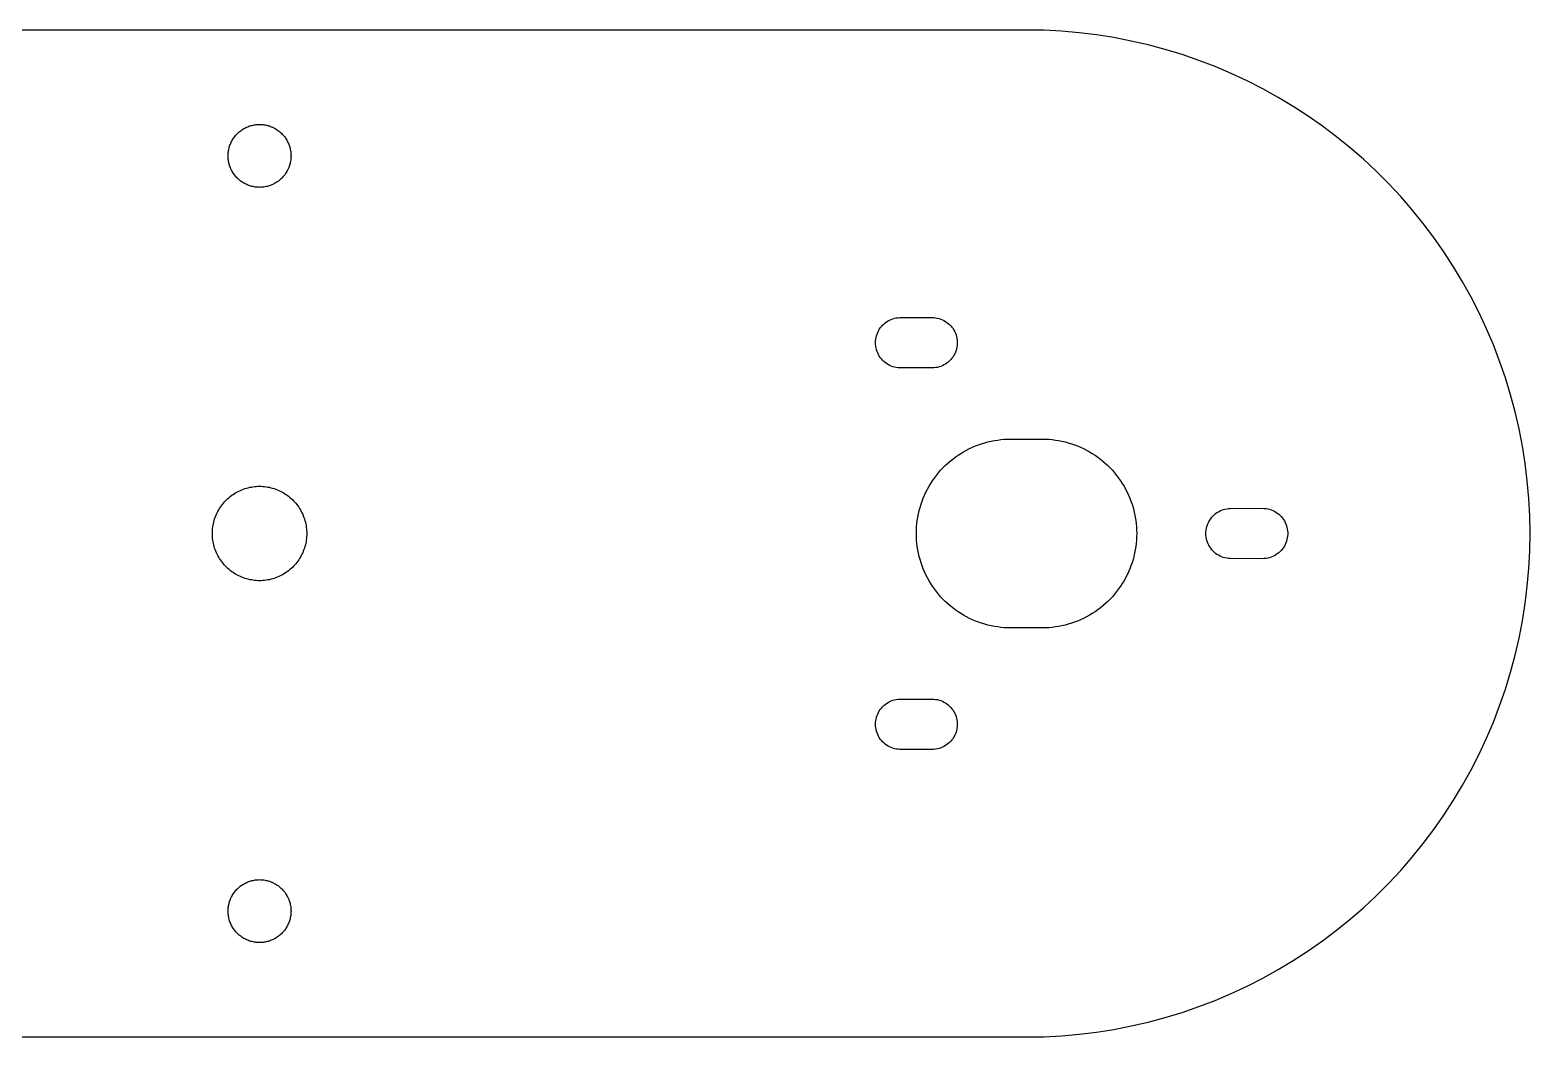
# Model space of a CAD drawing. Header units: metres. Extents: x -32 to 336, y -32 to 32.
# Drawn here: x 240.7 to 336, y -32 to 32 of the extents above; entities that cross this region are included whole.
import ezdxf

# ---------------------------------------------------------------- set-up
doc = ezdxf.new("R2010")
doc.units = ezdxf.units.M

msp = doc.modelspace()

# ---------------------------------------------------------------- linework, layer by layer
for p, q in [((304, 32), (0, 32)), ((305.117, 31.9805), (304, 32)), ((306.232, 31.922), (305.117, 31.9805)), ((307.345, 31.8247), (306.232, 31.922)), ((308.454, 31.6886), (307.345, 31.8247)), ((309.557, 31.5138), (308.454, 31.6886)), ((310.653, 31.3007), (309.557, 31.5138)), ((311.741, 31.0495), (310.653, 31.3007)), ((312.82, 30.7604), (311.741, 31.0495)), ((313.889, 30.4338), (312.82, 30.7604)), ((314.945, 30.0702), (313.889, 30.4338)), ((315.987, 29.6699), (314.945, 30.0702)), ((317.016, 29.2334), (315.987, 29.6699)), ((318.028, 28.7614), (317.016, 29.2334)), ((319.023, 28.2543), (318.028, 28.7614)), ((320, 27.7128), (319.023, 28.2543)), ((320.957, 27.1375), (320, 27.7128)), ((321.894, 26.5292), (320.957, 27.1375)), ((254.25, 25.732), (254.311, 25.7659)), ((254.311, 25.7659), (254.373, 25.7976)), ((254.373, 25.7976), (254.437, 25.8271)), ((254.437, 25.8271), (254.501, 25.8544)), ((254.501, 25.8544), (254.566, 25.8794)), ((254.566, 25.8794), (254.632, 25.9021)), ((254.632, 25.9021), (254.699, 25.9225)), ((254.699, 25.9225), (254.766, 25.9406)), ((254.766, 25.9406), (254.834, 25.9563)), ((254.834, 25.9563), (254.903, 25.9696)), ((254.903, 25.9696), (254.972, 25.9805)), ((254.972, 25.9805), (255.041, 25.989)), ((255.041, 25.989), (255.11, 25.9951)), ((255.11, 25.9951), (255.18, 25.9988)), ((255.18, 25.9988), (255.25, 26)), ((255.25, 26), (255.32, 25.9988)), ((255.32, 25.9988), (255.39, 25.9951)), ((255.39, 25.9951), (255.459, 25.989)), ((255.459, 25.989), (255.528, 25.9805)), ((255.528, 25.9805), (255.597, 25.9696)), ((255.597, 25.9696), (255.666, 25.9563)), ((255.666, 25.9563), (255.734, 25.9406)), ((255.734, 25.9406), (255.801, 25.9225)), ((255.801, 25.9225), (255.868, 25.9021)), ((255.868, 25.9021), (255.934, 25.8794)), ((255.934, 25.8794), (255.999, 25.8544)), ((255.999, 25.8544), (256.063, 25.8271)), ((256.063, 25.8271), (256.127, 25.7976)), ((256.127, 25.7976), (256.189, 25.7659)), ((256.189, 25.7659), (256.25, 25.732)), ((322.809, 25.8885), (321.894, 26.5292)), ((323.701, 25.2163), (322.809, 25.8885)), ((253.396, 24.7492), (253.423, 24.8135)), ((253.423, 24.8135), (253.452, 24.8767)), ((253.452, 24.8767), (253.484, 24.9389)), ((253.484, 24.9389), (253.518, 25)), ((253.518, 25), (253.554, 25.0598)), ((253.554, 25.0598), (253.592, 25.1184)), ((253.592, 25.1184), (253.632, 25.1756)), ((253.632, 25.1756), (253.674, 25.2313)), ((253.674, 25.2313), (253.718, 25.2856)), ((253.718, 25.2856), (253.764, 25.3383)), ((253.764, 25.3383), (253.811, 25.3893)), ((253.811, 25.3893), (253.861, 25.4387)), ((253.861, 25.4387), (253.912, 25.4863)), ((253.912, 25.4863), (253.964, 25.5321)), ((253.964, 25.5321), (254.019, 25.576)), ((254.019, 25.576), (254.074, 25.618)), ((254.074, 25.618), (254.132, 25.6581)), ((254.132, 25.6581), (254.19, 25.6961)), ((254.19, 25.6961), (254.25, 25.732)), ((256.25, 25.732), (256.31, 25.6961)), ((256.31, 25.6961), (256.368, 25.6581)), ((256.368, 25.6581), (256.426, 25.618)), ((256.426, 25.618), (256.481, 25.576)), ((256.481, 25.576), (256.536, 25.5321)), ((256.536, 25.5321), (256.588, 25.4863)), ((256.588, 25.4863), (256.639, 25.4387)), ((256.639, 25.4387), (256.689, 25.3893)), ((256.689, 25.3893), (256.736, 25.3383)), ((256.736, 25.3383), (256.782, 25.2856)), ((256.782, 25.2856), (256.826, 25.2313)), ((256.826, 25.2313), (256.868, 25.1756)), ((256.868, 25.1756), (256.908, 25.1184)), ((256.908, 25.1184), (256.946, 25.0598)), ((256.946, 25.0598), (256.982, 25)), ((256.982, 25), (257.016, 24.9389)), ((257.016, 24.9389), (257.048, 24.8767)), ((257.048, 24.8767), (257.077, 24.8135)), ((257.077, 24.8135), (257.104, 24.7492)), ((324.569, 24.5134), (323.701, 25.2163)), ((253.25, 24), (253.251, 24.0698)), ((253.251, 23.9302), (253.25, 24)), ((253.251, 24.0698), (253.255, 24.1395)), ((253.255, 23.8605), (253.251, 23.9302)), ((253.255, 24.1395), (253.261, 24.209)), ((253.261, 23.7909), (253.255, 23.8605)), ((253.261, 24.209), (253.269, 24.2783)), ((253.269, 24.2783), (253.28, 24.3473)), ((253.28, 24.3473), (253.294, 24.4158)), ((253.294, 24.4158), (253.309, 24.4838)), ((253.309, 24.4838), (253.327, 24.5513)), ((253.327, 24.5513), (253.348, 24.618)), ((253.348, 24.618), (253.371, 24.684)), ((253.371, 24.684), (253.396, 24.7492)), ((257.104, 24.7492), (257.129, 24.684)), ((257.129, 24.684), (257.152, 24.618)), ((257.152, 24.618), (257.173, 24.5513)), ((257.173, 24.5513), (257.191, 24.4838)), ((257.191, 24.4838), (257.206, 24.4158)), ((257.206, 24.4158), (257.22, 24.3473)), ((257.22, 24.3473), (257.231, 24.2783)), ((257.231, 24.2783), (257.239, 24.209)), ((257.239, 24.209), (257.245, 24.1395)), ((257.245, 23.8605), (257.239, 23.7909)), ((257.245, 24.1395), (257.249, 24.0698)), ((257.249, 23.9302), (257.245, 23.8605)), ((257.249, 24.0698), (257.25, 24)), ((257.25, 24), (257.249, 23.9302)), ((325.412, 23.7806), (324.569, 24.5134)), ((253.269, 23.7216), (253.261, 23.7909)), ((253.28, 23.6527), (253.269, 23.7216)), ((253.294, 23.5842), (253.28, 23.6527)), ((253.309, 23.5161), (253.294, 23.5842)), ((253.327, 23.4487), (253.309, 23.5161)), ((253.348, 23.382), (253.327, 23.4487)), ((253.371, 23.3159), (253.348, 23.382)), ((253.396, 23.2508), (253.371, 23.3159)), ((253.423, 23.1865), (253.396, 23.2508)), ((253.452, 23.1232), (253.423, 23.1865)), ((253.484, 23.0611), (253.452, 23.1232)), ((253.518, 23), (253.484, 23.0611)), ((253.554, 22.9402), (253.518, 23)), ((253.592, 22.8816), (253.554, 22.9402)), ((256.946, 22.9402), (256.908, 22.8816)), ((256.982, 23), (256.946, 22.9402)), ((257.016, 23.0611), (256.982, 23)), ((257.048, 23.1232), (257.016, 23.0611)), ((257.077, 23.1865), (257.048, 23.1232)), ((257.104, 23.2508), (257.077, 23.1865)), ((257.129, 23.3159), (257.104, 23.2508)), ((257.152, 23.382), (257.129, 23.3159)), ((257.173, 23.4487), (257.152, 23.382)), ((257.191, 23.5161), (257.173, 23.4487)), ((257.206, 23.5842), (257.191, 23.5161)), ((257.22, 23.6527), (257.206, 23.5842)), ((257.231, 23.7216), (257.22, 23.6527)), ((257.239, 23.7909), (257.231, 23.7216)), ((326.229, 23.0189), (325.412, 23.7806)), ((327.019, 22.2291), (326.229, 23.0189)), ((253.632, 22.8244), (253.592, 22.8816)), ((253.674, 22.7687), (253.632, 22.8244)), ((253.718, 22.7144), (253.674, 22.7687)), ((253.764, 22.6617), (253.718, 22.7144)), ((253.811, 22.6107), (253.764, 22.6617)), ((253.861, 22.5613), (253.811, 22.6107)), ((253.912, 22.5137), (253.861, 22.5613)), ((253.964, 22.4679), (253.912, 22.5137)), ((254.019, 22.424), (253.964, 22.4679)), ((254.074, 22.382), (254.019, 22.424)), ((254.132, 22.3419), (254.074, 22.382)), ((254.19, 22.3039), (254.132, 22.3419)), ((254.25, 22.2679), (254.19, 22.3039)), ((254.311, 22.2341), (254.25, 22.2679)), ((254.373, 22.2024), (254.311, 22.2341)), ((254.437, 22.1729), (254.373, 22.2024)), ((254.501, 22.1456), (254.437, 22.1729)), ((254.566, 22.1206), (254.501, 22.1456)), ((254.632, 22.0979), (254.566, 22.1206)), ((254.699, 22.0775), (254.632, 22.0979)), ((254.766, 22.0594), (254.699, 22.0775)), ((254.834, 22.0437), (254.766, 22.0594)), ((254.903, 22.0304), (254.834, 22.0437)), ((254.972, 22.0195), (254.903, 22.0304)), ((255.041, 22.011), (254.972, 22.0195)), ((255.11, 22.0049), (255.041, 22.011)), ((255.18, 22.0012), (255.11, 22.0049)), ((255.25, 22), (255.18, 22.0012)), ((255.32, 22.0012), (255.25, 22)), ((255.39, 22.0049), (255.32, 22.0012)), ((255.459, 22.011), (255.39, 22.0049)), ((255.528, 22.0195), (255.459, 22.011)), ((255.597, 22.0304), (255.528, 22.0195)), ((255.666, 22.0437), (255.597, 22.0304)), ((255.734, 22.0594), (255.666, 22.0437)), ((255.801, 22.0775), (255.734, 22.0594)), ((255.868, 22.0979), (255.801, 22.0775)), ((255.934, 22.1206), (255.868, 22.0979)), ((255.999, 22.1456), (255.934, 22.1206)), ((256.063, 22.1729), (255.999, 22.1456)), ((256.127, 22.2024), (256.063, 22.1729)), ((256.189, 22.2341), (256.127, 22.2024)), ((256.25, 22.2679), (256.189, 22.2341)), ((256.31, 22.3039), (256.25, 22.2679)), ((256.368, 22.3419), (256.31, 22.3039)), ((256.426, 22.382), (256.368, 22.3419)), ((256.481, 22.424), (256.426, 22.382)), ((256.536, 22.4679), (256.481, 22.424)), ((256.588, 22.5137), (256.536, 22.4679)), ((256.639, 22.5613), (256.588, 22.5137)), ((256.689, 22.6107), (256.639, 22.5613)), ((256.736, 22.6617), (256.689, 22.6107)), ((256.782, 22.7144), (256.736, 22.6617)), ((256.826, 22.7687), (256.782, 22.7144)), ((256.868, 22.8244), (256.826, 22.7687)), ((256.908, 22.8816), (256.868, 22.8244)), ((327.781, 21.4122), (327.019, 22.2291)), ((328.513, 20.5692), (327.781, 21.4122)), ((329.216, 19.7012), (328.513, 20.5692)), ((329.889, 18.8091), (329.216, 19.7012)), ((330.529, 17.8942), (329.889, 18.8091)), ((331.138, 16.9574), (330.529, 17.8942)), ((331.713, 16), (331.138, 16.9574)), ((332.254, 15.0231), (331.713, 16)), ((332.761, 14.0279), (332.254, 15.0231)), ((294.929, 13.3134), (295.015, 13.3852)), ((295.015, 13.3852), (295.105, 13.4508)), ((295.105, 13.4508), (295.2, 13.51)), ((295.2, 13.51), (295.299, 13.5624)), ((295.299, 13.5624), (295.401, 13.6078)), ((295.401, 13.6078), (295.506, 13.646)), ((295.506, 13.646), (295.613, 13.6768)), ((295.613, 13.6768), (295.722, 13.7)), ((295.722, 13.7), (295.833, 13.7156)), ((295.833, 13.7156), (295.944, 13.7234)), ((295.944, 13.7234), (298, 13.7243)), ((298, 13.7243), (298.112, 13.7204)), ((298.112, 13.7204), (298.223, 13.7088)), ((298.223, 13.7088), (298.333, 13.6894)), ((298.333, 13.6894), (298.441, 13.6624)), ((298.441, 13.6624), (298.547, 13.6279)), ((298.547, 13.6279), (298.651, 13.586)), ((298.651, 13.586), (298.751, 13.5371)), ((298.751, 13.5371), (298.848, 13.4812)), ((298.848, 13.4812), (298.94, 13.4188)), ((298.94, 13.4188), (299.028, 13.35)), ((299.028, 13.35), (299.111, 13.2753)), ((333.233, 13.0156), (332.761, 14.0279)), ((294.416, 12.347), (294.435, 12.457)), ((294.435, 12.457), (294.462, 12.5654)), ((294.462, 12.5654), (294.497, 12.6716)), ((294.497, 12.6716), (294.538, 12.7751)), ((294.538, 12.7751), (294.587, 12.8755)), ((294.587, 12.8755), (294.643, 12.9722)), ((294.643, 12.9722), (294.706, 13.0648)), ((294.706, 13.0648), (294.774, 13.1528)), ((294.774, 13.1528), (294.849, 13.2358)), ((294.849, 13.2358), (294.929, 13.3134)), ((299.111, 13.2753), (299.189, 13.195)), ((299.189, 13.195), (299.261, 13.1094)), ((299.261, 13.1094), (299.326, 13.0191)), ((299.326, 13.0191), (299.386, 12.9243)), ((299.386, 12.9243), (299.438, 12.8257)), ((299.438, 12.8257), (299.484, 12.7237)), ((299.484, 12.7237), (299.522, 12.6188)), ((299.522, 12.6188), (299.552, 12.5114)), ((299.552, 12.5114), (299.576, 12.4022)), ((299.576, 12.4022), (299.591, 12.2916)), ((333.67, 11.9874), (333.233, 13.0156)), ((294.4, 12.1243), (294.404, 12.236)), ((294.404, 12.0127), (294.4, 12.1243)), ((294.404, 12.236), (294.416, 12.347)), ((294.416, 11.9017), (294.404, 12.0127)), ((294.435, 11.7917), (294.416, 11.9017)), ((294.462, 11.6833), (294.435, 11.7917)), ((294.497, 11.5771), (294.462, 11.6833)), ((294.538, 11.4736), (294.497, 11.5771)), ((294.587, 11.3732), (294.538, 11.4736)), ((299.484, 11.525), (299.438, 11.423)), ((299.522, 11.6299), (299.484, 11.525)), ((299.552, 11.7373), (299.522, 11.6299)), ((299.576, 11.8465), (299.552, 11.7373)), ((299.591, 11.9571), (299.576, 11.8465)), ((299.591, 12.2916), (299.599, 12.1802)), ((299.599, 12.0685), (299.591, 11.9571)), ((299.599, 12.1802), (299.599, 12.0685)), ((334.07, 10.9446), (333.67, 11.9874)), ((294.643, 11.2765), (294.587, 11.3732)), ((294.706, 11.1839), (294.643, 11.2765)), ((294.774, 11.0959), (294.706, 11.1839)), ((294.849, 11.0129), (294.774, 11.0959)), ((294.929, 10.9353), (294.849, 11.0129)), ((295.015, 10.8635), (294.929, 10.9353)), ((295.105, 10.7979), (295.015, 10.8635)), ((295.2, 10.7387), (295.105, 10.7979)), ((295.299, 10.6863), (295.2, 10.7387)), ((295.401, 10.6409), (295.299, 10.6863)), ((295.506, 10.6027), (295.401, 10.6409)), ((295.613, 10.5719), (295.506, 10.6027)), ((295.722, 10.5487), (295.613, 10.5719)), ((295.833, 10.5331), (295.722, 10.5487)), ((295.944, 10.5253), (295.833, 10.5331)), ((298, 10.5244), (295.944, 10.5253)), ((298.112, 10.5282), (298, 10.5244)), ((298.223, 10.5399), (298.112, 10.5282)), ((298.333, 10.5593), (298.223, 10.5399)), ((298.441, 10.5863), (298.333, 10.5593)), ((298.547, 10.6208), (298.441, 10.5863)), ((298.651, 10.6627), (298.547, 10.6208)), ((298.751, 10.7116), (298.651, 10.6627)), ((298.848, 10.7675), (298.751, 10.7116)), ((298.94, 10.8299), (298.848, 10.7675)), ((299.028, 10.8987), (298.94, 10.8299)), ((299.111, 10.9734), (299.028, 10.8987)), ((299.189, 11.0537), (299.111, 10.9734)), ((299.261, 11.1393), (299.189, 11.0537)), ((299.326, 11.2296), (299.261, 11.1393)), ((299.386, 11.3243), (299.326, 11.2296)), ((299.438, 11.423), (299.386, 11.3243)), ((334.434, 9.88853), (334.07, 10.9446)), ((334.76, 8.82039), (334.434, 9.88853)), ((335.049, 7.74149), (334.76, 8.82039)), ((335.301, 6.65317), (335.049, 7.74149)), ((301.146, 5.70633), (301.346, 5.76756)), ((301.346, 5.76756), (301.548, 5.82176)), ((301.548, 5.82176), (301.753, 5.86888)), ((301.753, 5.86888), (301.958, 5.90884)), ((301.958, 5.90884), (302.165, 5.9416)), ((302.165, 5.9416), (302.373, 5.96712)), ((302.373, 5.96712), (302.581, 5.98538)), ((302.581, 5.98538), (302.791, 5.99634)), ((302.791, 5.99634), (303, 6)), ((303, 6), (305, 6)), ((305, 6), (305.209, 5.99634)), ((305.209, 5.99634), (305.419, 5.98538)), ((305.419, 5.98538), (305.627, 5.96712)), ((305.627, 5.96712), (305.835, 5.9416)), ((305.835, 5.9416), (306.042, 5.90884)), ((306.042, 5.90884), (306.247, 5.86888)), ((306.247, 5.86888), (306.452, 5.82176)), ((306.452, 5.82176), (306.654, 5.76756)), ((306.654, 5.76756), (306.854, 5.70633)), ((335.514, 5.55673), (335.301, 6.65317)), ((299.306, 4.72806), (299.473, 4.8541)), ((299.473, 4.8541), (299.645, 4.97421)), ((299.645, 4.97421), (299.82, 5.08829)), ((299.82, 5.08829), (300, 5.19615)), ((300, 5.19615), (300.183, 5.29768)), ((300.183, 5.29768), (300.37, 5.39276)), ((300.37, 5.39276), (300.56, 5.48126)), ((300.56, 5.48126), (300.752, 5.5631)), ((300.752, 5.5631), (300.948, 5.63815)), ((300.948, 5.63815), (301.146, 5.70633)), ((306.854, 5.70633), (307.052, 5.63815)), ((307.052, 5.63815), (307.248, 5.5631)), ((307.248, 5.5631), (307.44, 5.48126)), ((307.44, 5.48126), (307.63, 5.39276)), ((307.63, 5.39276), (307.817, 5.29768)), ((307.817, 5.29768), (308, 5.19615)), ((308, 5.19615), (308.18, 5.08829)), ((308.18, 5.08829), (308.355, 4.97421)), ((308.355, 4.97421), (308.527, 4.8541)), ((308.527, 4.8541), (308.694, 4.72806)), ((335.689, 4.45354), (335.514, 5.55673)), ((298.272, 3.69395), (298.404, 3.85672)), ((298.404, 3.85672), (298.541, 4.01477)), ((298.541, 4.01477), (298.684, 4.16794)), ((298.684, 4.16794), (298.832, 4.31602)), ((298.832, 4.31602), (298.985, 4.45886)), ((298.985, 4.45886), (299.143, 4.59625)), ((299.143, 4.59625), (299.306, 4.72806)), ((308.694, 4.72806), (308.857, 4.59625)), ((308.857, 4.59625), (309.015, 4.45886)), ((309.015, 4.45886), (309.168, 4.31602)), ((309.168, 4.31602), (309.316, 4.16794)), ((309.316, 4.16794), (309.459, 4.01477)), ((309.459, 4.01477), (309.596, 3.85672)), ((309.596, 3.85672), (309.728, 3.69395)), ((335.825, 3.34491), (335.689, 4.45354)), ((254.323, 2.85316), (254.423, 2.88377)), ((254.423, 2.88377), (254.524, 2.91087)), ((254.524, 2.91087), (254.626, 2.93443)), ((254.626, 2.93443), (254.729, 2.95442)), ((254.729, 2.95442), (254.832, 2.97079)), ((254.832, 2.97079), (254.936, 2.98355)), ((254.936, 2.98355), (255.041, 2.99269)), ((255.041, 2.99269), (255.145, 2.99817)), ((255.145, 2.99817), (255.25, 3)), ((255.25, 3), (255.355, 2.99817)), ((255.355, 2.99817), (255.459, 2.99269)), ((255.459, 2.99269), (255.564, 2.98355)), ((255.564, 2.98355), (255.668, 2.97079)), ((255.668, 2.97079), (255.771, 2.95442)), ((255.771, 2.95442), (255.874, 2.93443)), ((255.874, 2.93443), (255.976, 2.91087)), ((255.976, 2.91087), (256.077, 2.88377)), ((256.077, 2.88377), (256.177, 2.85316)), ((297.702, 2.81682), (297.804, 2.99998)), ((297.804, 2.99998), (297.912, 3.1795)), ((297.912, 3.1795), (298.026, 3.35515)), ((298.026, 3.35515), (298.146, 3.5267)), ((298.146, 3.5267), (298.272, 3.69395)), ((309.728, 3.69395), (309.854, 3.5267)), ((309.854, 3.5267), (309.974, 3.35515)), ((309.974, 3.35515), (310.088, 3.1795)), ((310.088, 3.1795), (310.196, 2.99998)), ((310.196, 2.99998), (310.298, 2.81682)), ((335.922, 2.23219), (335.825, 3.34491)), ((252.886, 1.84697), (252.952, 1.92836)), ((252.952, 1.92836), (253.021, 2.00739)), ((253.021, 2.00739), (253.092, 2.08397)), ((253.092, 2.08397), (253.166, 2.158)), ((253.166, 2.158), (253.243, 2.22943)), ((253.243, 2.22943), (253.322, 2.29813)), ((253.322, 2.29813), (253.403, 2.36403)), ((253.403, 2.36403), (253.487, 2.42705)), ((253.487, 2.42705), (253.572, 2.48711)), ((253.572, 2.48711), (253.66, 2.54414)), ((253.66, 2.54414), (253.75, 2.59807)), ((253.75, 2.59807), (253.842, 2.64883)), ((253.842, 2.64883), (253.935, 2.69638)), ((253.935, 2.69638), (254.03, 2.74063)), ((254.03, 2.74063), (254.126, 2.78154)), ((254.126, 2.78154), (254.224, 2.81908)), ((254.224, 2.81908), (254.323, 2.85316)), ((256.177, 2.85316), (256.276, 2.81908)), ((256.276, 2.81908), (256.374, 2.78154)), ((256.374, 2.78154), (256.47, 2.74063)), ((256.47, 2.74063), (256.565, 2.69638)), ((256.565, 2.69638), (256.658, 2.64883)), ((256.658, 2.64883), (256.75, 2.59807)), ((256.75, 2.59807), (256.84, 2.54414)), ((256.84, 2.54414), (256.928, 2.48711)), ((256.928, 2.48711), (257.013, 2.42705)), ((257.013, 2.42705), (257.097, 2.36403)), ((257.097, 2.36403), (257.178, 2.29813)), ((257.178, 2.29813), (257.257, 2.22943)), ((257.257, 2.22943), (257.334, 2.158)), ((257.334, 2.158), (257.408, 2.08397)), ((257.408, 2.08397), (257.479, 2.00739)), ((257.479, 2.00739), (257.548, 1.92836)), ((257.548, 1.92836), (257.614, 1.84697)), ((297.294, 1.8541), (297.362, 2.05211)), ((297.362, 2.05211), (297.437, 2.24763)), ((297.437, 2.24763), (297.519, 2.44041)), ((297.519, 2.44041), (297.607, 2.63022)), ((297.607, 2.63022), (297.702, 2.81682)), ((310.298, 2.81682), (310.393, 2.63022)), ((310.393, 2.63022), (310.481, 2.44041)), ((310.481, 2.44041), (310.563, 2.24763)), ((310.563, 2.24763), (310.638, 2.05211)), ((310.638, 2.05211), (310.706, 1.8541)), ((335.98, 1.11678), (335.922, 2.23219)), ((252.397, 0.927048), (252.431, 1.02605)), ((252.431, 1.02605), (252.468, 1.12381)), ((252.468, 1.12381), (252.509, 1.2202)), ((252.509, 1.2202), (252.554, 1.31511)), ((252.554, 1.31511), (252.601, 1.4084)), ((252.601, 1.4084), (252.652, 1.49998)), ((252.652, 1.49998), (252.706, 1.58975)), ((252.706, 1.58975), (252.763, 1.67757)), ((252.763, 1.67757), (252.823, 1.76335)), ((252.823, 1.76335), (252.886, 1.84697)), ((257.614, 1.84697), (257.677, 1.76335)), ((257.677, 1.76335), (257.737, 1.67757)), ((257.737, 1.67757), (257.794, 1.58975)), ((257.794, 1.58975), (257.848, 1.49998)), ((257.848, 1.49998), (257.899, 1.4084)), ((257.899, 1.4084), (257.946, 1.31511)), ((257.946, 1.31511), (257.991, 1.2202)), ((257.991, 1.2202), (258.032, 1.12381)), ((258.032, 1.12381), (258.069, 1.02605)), ((258.069, 1.02605), (258.103, 0.927048)), ((297.058, 0.835037), (297.091, 1.04189)), ((297.091, 1.04189), (297.131, 1.24747)), ((297.131, 1.24747), (297.178, 1.45152)), ((297.178, 1.45152), (297.232, 1.65382)), ((297.232, 1.65382), (297.294, 1.8541)), ((310.706, 1.8541), (310.768, 1.65382)), ((310.768, 1.65382), (310.822, 1.45152)), ((310.822, 1.45152), (310.869, 1.24747)), ((310.869, 1.24747), (310.909, 1.04189)), ((310.909, 1.04189), (310.942, 0.835037)), ((315.706, 0.940445), (315.774, 1.02846)), ((315.774, 1.02846), (315.849, 1.11145)), ((315.849, 1.11145), (315.929, 1.18903)), ((315.929, 1.18903), (316.015, 1.2608)), ((316.015, 1.2608), (316.105, 1.32645)), ((316.105, 1.32645), (316.2, 1.38564)), ((316.2, 1.38564), (316.299, 1.43806)), ((316.299, 1.43806), (316.401, 1.48349)), ((316.401, 1.48349), (316.506, 1.52168)), ((316.506, 1.52168), (316.613, 1.55246)), ((316.613, 1.55246), (316.722, 1.57568)), ((316.722, 1.57568), (316.833, 1.59123)), ((316.833, 1.59123), (316.944, 1.59901)), ((316.944, 1.59901), (319, 1.59999)), ((319, 1.59999), (319.112, 1.5961)), ((319.112, 1.5961), (319.223, 1.58443)), ((319.223, 1.58443), (319.333, 1.56503)), ((319.333, 1.56503), (319.441, 1.53801)), ((319.441, 1.53801), (319.547, 1.50349)), ((319.547, 1.50349), (319.651, 1.46167)), ((319.651, 1.46167), (319.751, 1.4127)), ((319.751, 1.4127), (319.848, 1.35687)), ((319.848, 1.35687), (319.94, 1.29442)), ((319.94, 1.29442), (320.028, 1.22566)), ((320.028, 1.22566), (320.111, 1.15094)), ((320.111, 1.15094), (320.189, 1.0706)), ((320.189, 1.0706), (320.261, 0.985046)), ((320.261, 0.985046), (320.326, 0.894699)), ((336, 0), (335.98, 1.11678)), ((252.25, 0), (252.252, 0.104691)), ((252.252, -0.104691), (252.25, 0)), ((252.252, 0.104691), (252.257, 0.209259)), ((252.257, 0.209259), (252.266, 0.313583)), ((252.266, 0.313583), (252.279, 0.417511)), ((252.279, 0.417511), (252.296, 0.520935)), ((252.296, 0.520935), (252.316, 0.623734)), ((252.316, 0.623734), (252.339, 0.725754)), ((252.339, 0.725754), (252.366, 0.826904)), ((252.366, 0.826904), (252.397, 0.927048)), ((258.103, 0.927048), (258.134, 0.826904)), ((258.134, 0.826904), (258.161, 0.725754)), ((258.161, 0.725754), (258.184, 0.623734)), ((258.184, 0.623734), (258.204, 0.520935)), ((258.204, 0.520935), (258.221, 0.417511)), ((258.221, 0.417511), (258.234, 0.313583)), ((258.234, 0.313583), (258.243, 0.209259)), ((258.243, 0.209259), (258.248, 0.104691)), ((258.248, 0.104691), (258.25, 0)), ((258.25, 0), (258.248, -0.104691)), ((297, 0), (297.004, 0.209396)), ((297.004, -0.209396), (297, 0)), ((297.004, 0.209396), (297.015, 0.418533)), ((297.015, 0.418533), (297.033, 0.627167)), ((297.033, 0.627167), (297.058, 0.835037)), ((310.942, 0.835037), (310.967, 0.627167)), ((310.967, 0.627167), (310.985, 0.418533)), ((310.985, 0.418533), (310.996, 0.209396)), ((310.996, 0.209396), (311, 0)), ((311, 0), (310.996, -0.209396)), ((315.4, 0), (315.404, 0.111603)), ((315.404, -0.111603), (315.4, 0)), ((315.404, 0.111603), (315.416, 0.222672)), ((315.416, 0.222672), (315.435, 0.332657)), ((315.435, 0.332657), (315.462, 0.44101)), ((315.462, 0.44101), (315.496, 0.547226)), ((315.496, 0.547226), (315.538, 0.650772)), ((315.538, 0.650772), (315.587, 0.751144)), ((315.587, 0.751144), (315.643, 0.84787)), ((315.643, 0.84787), (315.706, 0.940445)), ((320.326, 0.894699), (320.386, 0.799988)), ((320.386, 0.799988), (320.438, 0.701385)), ((320.438, 0.701385), (320.483, 0.599365)), ((320.483, 0.599365), (320.522, 0.494415)), ((320.522, 0.494415), (320.552, 0.38707)), ((320.552, 0.38707), (320.576, 0.277832)), ((320.576, 0.277832), (320.591, 0.167236)), ((320.591, 0.167236), (320.599, 0.055832)), ((320.599, 0.055832), (320.599, -0.055832)), ((335.98, -1.11678), (336, 0)), ((252.257, -0.209259), (252.252, -0.104691)), ((252.266, -0.313583), (252.257, -0.209259)), ((252.279, -0.417511), (252.266, -0.313583)), ((252.296, -0.520935), (252.279, -0.417511)), ((252.316, -0.623734), (252.296, -0.520935)), ((252.339, -0.725754), (252.316, -0.623734)), ((252.366, -0.826904), (252.339, -0.725754)), ((252.397, -0.927048), (252.366, -0.826904)), ((252.431, -1.02605), (252.397, -0.927048)), ((258.103, -0.927048), (258.069, -1.02605)), ((258.134, -0.826904), (258.103, -0.927048)), ((258.161, -0.725754), (258.134, -0.826904)), ((258.184, -0.623734), (258.161, -0.725754)), ((258.204, -0.520935), (258.184, -0.623734)), ((258.221, -0.417511), (258.204, -0.520935)), ((258.234, -0.313583), (258.221, -0.417511)), ((258.243, -0.209259), (258.234, -0.313583)), ((258.248, -0.104691), (258.243, -0.209259)), ((297.015, -0.418533), (297.004, -0.209396)), ((297.033, -0.627167), (297.015, -0.418533)), ((297.058, -0.835037), (297.033, -0.627167)), ((297.091, -1.04189), (297.058, -0.835037)), ((310.942, -0.835037), (310.909, -1.04189)), ((310.967, -0.627167), (310.942, -0.835037)), ((310.985, -0.418533), (310.967, -0.627167)), ((310.996, -0.209396), (310.985, -0.418533)), ((315.416, -0.222672), (315.404, -0.111603)), ((315.435, -0.332657), (315.416, -0.222672)), ((315.462, -0.44101), (315.435, -0.332657)), ((315.496, -0.547226), (315.462, -0.44101)), ((315.538, -0.650772), (315.496, -0.547226)), ((315.587, -0.751144), (315.538, -0.650772)), ((315.643, -0.84787), (315.587, -0.751144)), ((315.706, -0.940445), (315.643, -0.84787)), ((315.774, -1.02846), (315.706, -0.940445)), ((320.326, -0.894699), (320.261, -0.985046)), ((320.386, -0.799988), (320.326, -0.894699)), ((320.438, -0.701385), (320.386, -0.799988)), ((320.483, -0.599365), (320.438, -0.701385)), ((320.522, -0.494415), (320.483, -0.599365)), ((320.552, -0.38707), (320.522, -0.494415)), ((320.576, -0.277832), (320.552, -0.38707)), ((320.591, -0.167236), (320.576, -0.277832)), ((320.599, -0.055832), (320.591, -0.167236)), ((252.468, -1.12381), (252.431, -1.02605)), ((252.509, -1.2202), (252.468, -1.12381)), ((252.554, -1.31511), (252.509, -1.2202)), ((252.601, -1.4084), (252.554, -1.31511)), ((252.652, -1.5), (252.601, -1.4084)), ((252.706, -1.58975), (252.652, -1.5)), ((252.763, -1.67757), (252.706, -1.58975)), ((252.823, -1.76335), (252.763, -1.67757)), ((252.886, -1.84697), (252.823, -1.76335)), ((252.952, -1.92836), (252.886, -1.84697)), ((257.614, -1.84697), (257.548, -1.92836)), ((257.677, -1.76335), (257.614, -1.84697)), ((257.737, -1.67757), (257.677, -1.76335)), ((257.794, -1.58975), (257.737, -1.67757)), ((257.848, -1.5), (257.794, -1.58975)), ((257.899, -1.4084), (257.848, -1.5)), ((257.946, -1.31511), (257.899, -1.4084)), ((257.991, -1.2202), (257.946, -1.31511)), ((258.032, -1.12381), (257.991, -1.2202)), ((258.069, -1.02605), (258.032, -1.12381)), ((297.131, -1.24747), (297.091, -1.04189)), ((297.178, -1.45152), (297.131, -1.24747)), ((297.232, -1.65382), (297.178, -1.45152)), ((297.294, -1.8541), (297.232, -1.65382)), ((297.362, -2.05211), (297.294, -1.8541)), ((310.706, -1.8541), (310.638, -2.05211)), ((310.768, -1.65382), (310.706, -1.8541)), ((310.822, -1.45152), (310.768, -1.65382)), ((310.869, -1.24747), (310.822, -1.45152)), ((310.909, -1.04189), (310.869, -1.24747)), ((315.849, -1.11145), (315.774, -1.02846)), ((315.929, -1.18903), (315.849, -1.11145)), ((316.015, -1.2608), (315.929, -1.18903)), ((316.105, -1.32645), (316.015, -1.2608)), ((316.2, -1.38564), (316.105, -1.32645)), ((316.299, -1.43806), (316.2, -1.38564)), ((316.401, -1.48349), (316.299, -1.43806)), ((316.506, -1.52168), (316.401, -1.48349)), ((316.613, -1.55246), (316.506, -1.52168)), ((316.722, -1.57568), (316.613, -1.55246)), ((316.833, -1.59123), (316.722, -1.57568)), ((316.944, -1.59901), (316.833, -1.59123)), ((319, -1.59999), (316.944, -1.59901)), ((319.112, -1.5961), (319, -1.59999)), ((319.223, -1.58443), (319.112, -1.5961)), ((319.333, -1.56503), (319.223, -1.58443)), ((319.441, -1.53801), (319.333, -1.56503)), ((319.547, -1.50349), (319.441, -1.53801)), ((319.651, -1.46167), (319.547, -1.50349)), ((319.751, -1.4127), (319.651, -1.46167)), ((319.848, -1.35687), (319.751, -1.4127)), ((319.94, -1.29442), (319.848, -1.35687)), ((320.028, -1.22566), (319.94, -1.29442)), ((320.111, -1.15094), (320.028, -1.22566)), ((320.189, -1.0706), (320.111, -1.15094)), ((320.261, -0.985046), (320.189, -1.0706)), ((335.922, -2.23219), (335.98, -1.11678)), ((253.021, -2.00739), (252.952, -1.92836)), ((253.092, -2.08397), (253.021, -2.00739)), ((253.166, -2.158), (253.092, -2.08397)), ((253.243, -2.22943), (253.166, -2.158)), ((253.322, -2.29813), (253.243, -2.22943)), ((253.403, -2.36403), (253.322, -2.29813)), ((253.487, -2.42705), (253.403, -2.36403)), ((253.572, -2.48711), (253.487, -2.42705)), ((253.66, -2.54414), (253.572, -2.48711)), ((253.75, -2.59807), (253.66, -2.54414)), ((253.842, -2.64883), (253.75, -2.59807)), ((253.935, -2.69638), (253.842, -2.64883)), ((254.03, -2.74063), (253.935, -2.69638)), ((254.126, -2.78154), (254.03, -2.74063)), ((254.224, -2.81908), (254.126, -2.78154)), ((254.323, -2.85316), (254.224, -2.81908)), ((254.423, -2.88377), (254.323, -2.85316)), ((256.177, -2.85316), (256.077, -2.88377)), ((256.276, -2.81908), (256.177, -2.85316)), ((256.374, -2.78154), (256.276, -2.81908)), ((256.47, -2.74063), (256.374, -2.78154)), ((256.565, -2.69638), (256.47, -2.74063)), ((256.658, -2.64883), (256.565, -2.69638)), ((256.75, -2.59807), (256.658, -2.64883)), ((256.84, -2.54414), (256.75, -2.59807)), ((256.928, -2.48711), (256.84, -2.54414)), ((257.013, -2.42705), (256.928, -2.48711)), ((257.097, -2.36403), (257.013, -2.42705)), ((257.178, -2.29813), (257.097, -2.36403)), ((257.257, -2.22943), (257.178, -2.29813)), ((257.334, -2.158), (257.257, -2.22943)), ((257.408, -2.08397), (257.334, -2.158)), ((257.479, -2.00739), (257.408, -2.08397)), ((257.548, -1.92836), (257.479, -2.00739)), ((297.437, -2.24763), (297.362, -2.05211)), ((297.519, -2.44041), (297.437, -2.24763)), ((297.607, -2.63022), (297.519, -2.44041)), ((297.702, -2.81682), (297.607, -2.63022)), ((297.804, -3), (297.702, -2.81682)), ((310.298, -2.81682), (310.196, -3)), ((310.393, -2.63022), (310.298, -2.81682)), ((310.481, -2.44041), (310.393, -2.63022)), ((310.563, -2.24763), (310.481, -2.44041)), ((310.638, -2.05211), (310.563, -2.24763)), ((335.825, -3.34491), (335.922, -2.23219)), ((254.524, -2.91087), (254.423, -2.88377)), ((254.626, -2.93443), (254.524, -2.91087)), ((254.729, -2.95442), (254.626, -2.93443)), ((254.832, -2.97079), (254.729, -2.95442)), ((254.936, -2.98355), (254.832, -2.97079)), ((255.041, -2.99269), (254.936, -2.98355)), ((255.145, -2.99817), (255.041, -2.99269)), ((255.25, -3), (255.145, -2.99817)), ((255.355, -2.99817), (255.25, -3)), ((255.459, -2.99269), (255.355, -2.99817)), ((255.564, -2.98355), (255.459, -2.99269)), ((255.668, -2.97079), (255.564, -2.98355)), ((255.771, -2.95442), (255.668, -2.97079)), ((255.874, -2.93443), (255.771, -2.95442)), ((255.976, -2.91087), (255.874, -2.93443)), ((256.077, -2.88377), (255.976, -2.91087)), ((297.912, -3.1795), (297.804, -3)), ((298.026, -3.35515), (297.912, -3.1795)), ((298.146, -3.5267), (298.026, -3.35515)), ((298.272, -3.69395), (298.146, -3.5267)), ((298.404, -3.85672), (298.272, -3.69395)), ((309.728, -3.69395), (309.596, -3.85672)), ((309.854, -3.5267), (309.728, -3.69395)), ((309.974, -3.35515), (309.854, -3.5267)), ((310.088, -3.1795), (309.974, -3.35515)), ((310.196, -3), (310.088, -3.1795)), ((335.689, -4.45354), (335.825, -3.34491)), ((298.541, -4.01477), (298.404, -3.85672)), ((298.684, -4.16794), (298.541, -4.01477)), ((298.832, -4.31602), (298.684, -4.16794)), ((298.985, -4.45886), (298.832, -4.31602)), ((299.143, -4.59625), (298.985, -4.45886)), ((299.306, -4.72806), (299.143, -4.59625)), ((299.473, -4.8541), (299.306, -4.72806)), ((308.694, -4.72806), (308.527, -4.8541)), ((308.857, -4.59625), (308.694, -4.72806)), ((309.015, -4.45886), (308.857, -4.59625)), ((309.168, -4.31602), (309.015, -4.45886)), ((309.316, -4.16794), (309.168, -4.31602)), ((309.459, -4.01477), (309.316, -4.16794)), ((309.596, -3.85672), (309.459, -4.01477)), ((335.514, -5.55673), (335.689, -4.45354)), ((299.645, -4.97421), (299.473, -4.8541)), ((299.82, -5.08829), (299.645, -4.97421)), ((300, -5.19615), (299.82, -5.08829)), ((300.183, -5.29768), (300, -5.19615)), ((300.37, -5.39276), (300.183, -5.29768)), ((300.56, -5.48126), (300.37, -5.39276)), ((300.752, -5.5631), (300.56, -5.48126)), ((300.948, -5.63815), (300.752, -5.5631)), ((301.146, -5.70633), (300.948, -5.63815)), ((301.346, -5.76756), (301.146, -5.70633)), ((306.854, -5.70633), (306.654, -5.76756)), ((307.052, -5.63815), (306.854, -5.70633)), ((307.248, -5.5631), (307.052, -5.63815)), ((307.44, -5.48126), (307.248, -5.5631)), ((307.63, -5.39276), (307.44, -5.48126)), ((307.817, -5.29768), (307.63, -5.39276)), ((308, -5.19615), (307.817, -5.29768)), ((308.18, -5.08829), (308, -5.19615)), ((308.355, -4.97421), (308.18, -5.08829)), ((308.527, -4.8541), (308.355, -4.97421)), ((335.301, -6.65317), (335.514, -5.55673)), ((301.548, -5.82176), (301.346, -5.76756)), ((301.753, -5.86888), (301.548, -5.82176)), ((301.958, -5.90884), (301.753, -5.86888)), ((302.165, -5.9416), (301.958, -5.90884)), ((302.373, -5.96712), (302.165, -5.9416)), ((302.581, -5.98538), (302.373, -5.96712)), ((302.791, -5.99634), (302.581, -5.98538)), ((303, -6), (302.791, -5.99634)), ((305, -6), (303, -6)), ((305.209, -5.99634), (305, -6)), ((305.419, -5.98538), (305.209, -5.99634)), ((305.627, -5.96712), (305.419, -5.98538)), ((305.835, -5.9416), (305.627, -5.96712)), ((306.042, -5.90884), (305.835, -5.9416)), ((306.247, -5.86888), (306.042, -5.90884)), ((306.452, -5.82176), (306.247, -5.86888)), ((306.654, -5.76756), (306.452, -5.82176)), ((335.049, -7.74149), (335.301, -6.65317)), ((334.76, -8.82039), (335.049, -7.74149)), ((334.434, -9.88853), (334.76, -8.82039)), ((334.07, -10.9446), (334.434, -9.88853)), ((294.538, -11.4736), (294.587, -11.3732)), ((294.587, -11.3732), (294.643, -11.2765)), ((294.643, -11.2765), (294.706, -11.1839)), ((294.706, -11.1839), (294.774, -11.0959)), ((294.774, -11.0959), (294.849, -11.0129)), ((294.849, -11.0129), (294.929, -10.9353)), ((294.929, -10.9353), (295.015, -10.8635)), ((295.015, -10.8635), (295.105, -10.7979)), ((295.105, -10.7979), (295.2, -10.7387)), ((295.2, -10.7387), (295.299, -10.6863)), ((295.299, -10.6863), (295.401, -10.6409)), ((295.401, -10.6409), (295.506, -10.6027)), ((295.506, -10.6027), (295.613, -10.5719)), ((295.613, -10.5719), (295.722, -10.5487)), ((295.722, -10.5487), (295.833, -10.5331)), ((295.833, -10.5331), (295.944, -10.5253)), ((295.944, -10.5253), (298, -10.5244)), ((298, -10.5244), (298.112, -10.5282)), ((298.112, -10.5282), (298.223, -10.5399)), ((298.223, -10.5399), (298.333, -10.5593)), ((298.333, -10.5593), (298.441, -10.5863)), ((298.441, -10.5863), (298.547, -10.6208)), ((298.547, -10.6208), (298.651, -10.6627)), ((298.651, -10.6627), (298.751, -10.7116)), ((298.751, -10.7116), (298.848, -10.7675)), ((298.848, -10.7675), (298.94, -10.8299)), ((298.94, -10.8299), (299.028, -10.8987)), ((299.028, -10.8987), (299.111, -10.9734)), ((299.111, -10.9734), (299.189, -11.0537)), ((299.189, -11.0537), (299.261, -11.1393)), ((299.261, -11.1393), (299.326, -11.2296)), ((299.326, -11.2296), (299.386, -11.3243)), ((299.386, -11.3243), (299.438, -11.423)), ((299.438, -11.423), (299.484, -11.525)), ((333.67, -11.9874), (334.07, -10.9446)), ((294.4, -12.1243), (294.404, -12.0127)), ((294.404, -12.236), (294.4, -12.1243)), ((294.404, -12.0127), (294.416, -11.9017)), ((294.416, -12.347), (294.404, -12.236)), ((294.416, -11.9017), (294.435, -11.7917)), ((294.435, -12.457), (294.416, -12.347)), ((294.435, -11.7917), (294.462, -11.6833)), ((294.462, -11.6833), (294.497, -11.5771)), ((294.497, -11.5771), (294.538, -11.4736)), ((299.484, -11.525), (299.522, -11.6299)), ((299.522, -11.6299), (299.552, -11.7373)), ((299.552, -11.7373), (299.576, -11.8465)), ((299.576, -11.8465), (299.591, -11.9571)), ((299.591, -12.2916), (299.576, -12.4022)), ((299.591, -11.9571), (299.599, -12.0685)), ((299.599, -12.1802), (299.591, -12.2916)), ((299.599, -12.0685), (299.599, -12.1802)), ((333.233, -13.0156), (333.67, -11.9874)), ((294.462, -12.5654), (294.435, -12.457)), ((294.497, -12.6716), (294.462, -12.5654)), ((294.538, -12.7751), (294.497, -12.6716)), ((294.587, -12.8755), (294.538, -12.7751)), ((294.643, -12.9722), (294.587, -12.8755)), ((294.706, -13.0648), (294.643, -12.9722)), ((294.774, -13.1528), (294.706, -13.0648)), ((294.849, -13.2358), (294.774, -13.1528)), ((294.929, -13.3134), (294.849, -13.2358)), ((295.015, -13.3852), (294.929, -13.3134)), ((299.111, -13.2753), (299.028, -13.35)), ((299.189, -13.195), (299.111, -13.2753)), ((299.261, -13.1094), (299.189, -13.195)), ((299.326, -13.0191), (299.261, -13.1094)), ((299.386, -12.9243), (299.326, -13.0191)), ((299.438, -12.8257), (299.386, -12.9243)), ((299.484, -12.7237), (299.438, -12.8257)), ((299.522, -12.6188), (299.484, -12.7237)), ((299.552, -12.5114), (299.522, -12.6188)), ((299.576, -12.4022), (299.552, -12.5114)), ((332.761, -14.0279), (333.233, -13.0156)), ((295.105, -13.4508), (295.015, -13.3852)), ((295.2, -13.51), (295.105, -13.4508)), ((295.299, -13.5624), (295.2, -13.51)), ((295.401, -13.6078), (295.299, -13.5624)), ((295.506, -13.646), (295.401, -13.6078)), ((295.613, -13.6768), (295.506, -13.646)), ((295.722, -13.7), (295.613, -13.6768)), ((295.833, -13.7156), (295.722, -13.7)), ((295.944, -13.7234), (295.833, -13.7156)), ((298, -13.7243), (295.944, -13.7234)), ((298.112, -13.7204), (298, -13.7243)), ((298.223, -13.7088), (298.112, -13.7204)), ((298.333, -13.6894), (298.223, -13.7088)), ((298.441, -13.6624), (298.333, -13.6894)), ((298.547, -13.6279), (298.441, -13.6624)), ((298.651, -13.586), (298.547, -13.6279)), ((298.751, -13.5371), (298.651, -13.586)), ((298.848, -13.4812), (298.751, -13.5371)), ((298.94, -13.4188), (298.848, -13.4812)), ((299.028, -13.35), (298.94, -13.4188)), ((332.254, -15.0231), (332.761, -14.0279)), ((331.713, -16), (332.254, -15.0231)), ((331.138, -16.9574), (331.713, -16)), ((330.529, -17.8942), (331.138, -16.9574)), ((329.889, -18.8091), (330.529, -17.8942)), ((329.216, -19.7012), (329.889, -18.8091)), ((328.513, -20.5692), (329.216, -19.7012)), ((327.781, -21.4122), (328.513, -20.5692)), ((327.019, -22.2291), (327.781, -21.4122)), ((253.554, -22.9402), (253.592, -22.8816)), ((253.592, -22.8816), (253.632, -22.8244)), ((253.632, -22.8244), (253.674, -22.7687)), ((253.674, -22.7687), (253.718, -22.7144)), ((253.718, -22.7144), (253.764, -22.6617)), ((253.764, -22.6617), (253.811, -22.6107)), ((253.811, -22.6107), (253.861, -22.5613)), ((253.861, -22.5613), (253.912, -22.5137)), ((253.912, -22.5137), (253.964, -22.4679)), ((253.964, -22.4679), (254.019, -22.424)), ((254.019, -22.424), (254.074, -22.382)), ((254.074, -22.382), (254.132, -22.3419)), ((254.132, -22.3419), (254.19, -22.3039)), ((254.19, -22.3039), (254.25, -22.2679)), ((254.25, -22.2679), (254.311, -22.2341)), ((254.311, -22.2341), (254.373, -22.2024)), ((254.373, -22.2024), (254.437, -22.1729)), ((254.437, -22.1729), (254.501, -22.1456)), ((254.501, -22.1456), (254.566, -22.1206)), ((254.566, -22.1206), (254.632, -22.0979)), ((254.632, -22.0979), (254.699, -22.0775)), ((254.699, -22.0775), (254.766, -22.0594)), ((254.766, -22.0594), (254.834, -22.0437)), ((254.834, -22.0437), (254.903, -22.0304)), ((254.903, -22.0304), (254.972, -22.0195)), ((254.972, -22.0195), (255.041, -22.011)), ((255.041, -22.011), (255.11, -22.0049)), ((255.11, -22.0049), (255.18, -22.0012)), ((255.18, -22.0012), (255.25, -22)), ((255.25, -22), (255.32, -22.0012)), ((255.32, -22.0012), (255.39, -22.0049)), ((255.39, -22.0049), (255.459, -22.011)), ((255.459, -22.011), (255.528, -22.0195)), ((255.528, -22.0195), (255.597, -22.0304)), ((255.597, -22.0304), (255.666, -22.0437)), ((255.666, -22.0437), (255.734, -22.0594)), ((255.734, -22.0594), (255.801, -22.0775)), ((255.801, -22.0775), (255.868, -22.0979)), ((255.868, -22.0979), (255.934, -22.1206)), ((255.934, -22.1206), (255.999, -22.1456)), ((255.999, -22.1456), (256.063, -22.1729)), ((256.063, -22.1729), (256.127, -22.2024)), ((256.127, -22.2024), (256.189, -22.2341)), ((256.189, -22.2341), (256.25, -22.2679)), ((256.25, -22.2679), (256.31, -22.3039)), ((256.31, -22.3039), (256.368, -22.3419)), ((256.368, -22.3419), (256.426, -22.382)), ((256.426, -22.382), (256.481, -22.424)), ((256.481, -22.424), (256.536, -22.4679)), ((256.536, -22.4679), (256.588, -22.5137)), ((256.588, -22.5137), (256.639, -22.5613)), ((256.639, -22.5613), (256.689, -22.6107)), ((256.689, -22.6107), (256.736, -22.6617)), ((256.736, -22.6617), (256.782, -22.7144)), ((256.782, -22.7144), (256.826, -22.7687)), ((256.826, -22.7687), (256.868, -22.8244)), ((256.868, -22.8244), (256.908, -22.8816)), ((256.908, -22.8816), (256.946, -22.9402)), ((326.229, -23.0189), (327.019, -22.2291)), ((253.255, -23.8605), (253.261, -23.7909)), ((253.261, -23.7909), (253.269, -23.7216)), ((253.269, -23.7216), (253.28, -23.6527)), ((253.28, -23.6527), (253.294, -23.5842)), ((253.294, -23.5842), (253.309, -23.5161)), ((253.309, -23.5161), (253.327, -23.4487)), ((253.327, -23.4487), (253.348, -23.382)), ((253.348, -23.382), (253.371, -23.3159)), ((253.371, -23.3159), (253.396, -23.2508)), ((253.396, -23.2508), (253.423, -23.1865)), ((253.423, -23.1865), (253.452, -23.1232)), ((253.452, -23.1232), (253.484, -23.0611)), ((253.484, -23.0611), (253.518, -23)), ((253.518, -23), (253.554, -22.9402)), ((256.946, -22.9402), (256.982, -23)), ((256.982, -23), (257.016, -23.0611)), ((257.016, -23.0611), (257.048, -23.1232)), ((257.048, -23.1232), (257.077, -23.1865)), ((257.077, -23.1865), (257.104, -23.2508)), ((257.104, -23.2508), (257.129, -23.3159)), ((257.129, -23.3159), (257.152, -23.382)), ((257.152, -23.382), (257.173, -23.4487)), ((257.173, -23.4487), (257.191, -23.5161)), ((257.191, -23.5161), (257.206, -23.5842)), ((257.206, -23.5842), (257.22, -23.6527)), ((257.22, -23.6527), (257.231, -23.7216)), ((257.231, -23.7216), (257.239, -23.7909)), ((257.239, -23.7909), (257.245, -23.8605)), ((324.569, -24.5134), (325.412, -23.7806)), ((325.412, -23.7806), (326.229, -23.0189)), ((253.25, -24), (253.251, -23.9302)), ((253.251, -24.0698), (253.25, -24)), ((253.251, -23.9302), (253.255, -23.8605)), ((253.255, -24.1395), (253.251, -24.0698)), ((253.261, -24.209), (253.255, -24.1395)), ((253.269, -24.2783), (253.261, -24.209)), ((253.28, -24.3473), (253.269, -24.2783)), ((253.294, -24.4158), (253.28, -24.3473)), ((253.309, -24.4838), (253.294, -24.4158)), ((253.327, -24.5513), (253.309, -24.4838)), ((253.348, -24.618), (253.327, -24.5513)), ((253.371, -24.684), (253.348, -24.618)), ((253.396, -24.7492), (253.371, -24.684)), ((253.423, -24.8135), (253.396, -24.7492)), ((257.104, -24.7492), (257.077, -24.8135)), ((257.129, -24.684), (257.104, -24.7492)), ((257.152, -24.618), (257.129, -24.684)), ((257.173, -24.5513), (257.152, -24.618)), ((257.191, -24.4838), (257.173, -24.5513)), ((257.206, -24.4158), (257.191, -24.4838)), ((257.22, -24.3473), (257.206, -24.4158)), ((257.231, -24.2783), (257.22, -24.3473)), ((257.239, -24.209), (257.231, -24.2783)), ((257.245, -24.1395), (257.239, -24.209)), ((257.245, -23.8605), (257.249, -23.9302)), ((257.249, -24.0698), (257.245, -24.1395)), ((257.249, -23.9302), (257.25, -24)), ((257.25, -24), (257.249, -24.0698)), ((323.701, -25.2163), (324.569, -24.5134)), ((253.452, -24.8767), (253.423, -24.8135)), ((253.484, -24.9389), (253.452, -24.8767)), ((253.518, -25), (253.484, -24.9389)), ((253.554, -25.0598), (253.518, -25)), ((253.592, -25.1184), (253.554, -25.0598)), ((253.632, -25.1756), (253.592, -25.1184)), ((253.674, -25.2313), (253.632, -25.1756)), ((253.718, -25.2856), (253.674, -25.2313)), ((253.764, -25.3383), (253.718, -25.2856)), ((253.811, -25.3893), (253.764, -25.3383)), ((253.861, -25.4387), (253.811, -25.3893)), ((253.912, -25.4863), (253.861, -25.4387)), ((253.964, -25.5321), (253.912, -25.4863)), ((254.019, -25.576), (253.964, -25.5321)), ((254.074, -25.618), (254.019, -25.576)), ((254.132, -25.6581), (254.074, -25.618)), ((254.19, -25.6961), (254.132, -25.6581)), ((254.25, -25.732), (254.19, -25.6961)), ((254.311, -25.7659), (254.25, -25.732)), ((256.25, -25.732), (256.189, -25.7659)), ((256.31, -25.6961), (256.25, -25.732)), ((256.368, -25.6581), (256.31, -25.6961)), ((256.426, -25.618), (256.368, -25.6581)), ((256.481, -25.576), (256.426, -25.618)), ((256.536, -25.5321), (256.481, -25.576)), ((256.588, -25.4863), (256.536, -25.5321)), ((256.639, -25.4387), (256.588, -25.4863)), ((256.689, -25.3893), (256.639, -25.4387)), ((256.736, -25.3383), (256.689, -25.3893)), ((256.782, -25.2856), (256.736, -25.3383)), ((256.826, -25.2313), (256.782, -25.2856)), ((256.868, -25.1756), (256.826, -25.2313)), ((256.908, -25.1184), (256.868, -25.1756)), ((256.946, -25.0598), (256.908, -25.1184)), ((256.982, -25), (256.946, -25.0598)), ((257.016, -24.9389), (256.982, -25)), ((257.048, -24.8767), (257.016, -24.9389)), ((257.077, -24.8135), (257.048, -24.8767)), ((322.809, -25.8885), (323.701, -25.2163)), ((254.373, -25.7976), (254.311, -25.7659)), ((254.437, -25.8271), (254.373, -25.7976)), ((254.501, -25.8544), (254.437, -25.8271)), ((254.566, -25.8794), (254.501, -25.8544)), ((254.632, -25.9021), (254.566, -25.8794)), ((254.699, -25.9225), (254.632, -25.9021)), ((254.766, -25.9406), (254.699, -25.9225)), ((254.834, -25.9563), (254.766, -25.9406)), ((254.903, -25.9696), (254.834, -25.9563)), ((254.972, -25.9805), (254.903, -25.9696)), ((255.041, -25.989), (254.972, -25.9805)), ((255.11, -25.9951), (255.041, -25.989)), ((255.18, -25.9988), (255.11, -25.9951)), ((255.25, -26), (255.18, -25.9988)), ((255.32, -25.9988), (255.25, -26)), ((255.39, -25.9951), (255.32, -25.9988)), ((255.459, -25.989), (255.39, -25.9951)), ((255.528, -25.9805), (255.459, -25.989)), ((255.597, -25.9696), (255.528, -25.9805)), ((255.666, -25.9563), (255.597, -25.9696)), ((255.734, -25.9406), (255.666, -25.9563)), ((255.801, -25.9225), (255.734, -25.9406)), ((255.868, -25.9021), (255.801, -25.9225)), ((255.934, -25.8794), (255.868, -25.9021)), ((255.999, -25.8544), (255.934, -25.8794)), ((256.063, -25.8271), (255.999, -25.8544)), ((256.127, -25.7976), (256.063, -25.8271)), ((256.189, -25.7659), (256.127, -25.7976)), ((320.957, -27.1375), (321.894, -26.5292)), ((321.894, -26.5292), (322.809, -25.8885)), ((320, -27.7128), (320.957, -27.1375)), ((318.028, -28.7614), (319.023, -28.2543)), ((319.023, -28.2543), (320, -27.7128)), ((315.987, -29.6699), (317.016, -29.2334)), ((317.016, -29.2334), (318.028, -28.7614)), ((312.82, -30.7604), (313.889, -30.4338)), ((313.889, -30.4338), (314.945, -30.0702)), ((314.945, -30.0702), (315.987, -29.6699)), ((309.557, -31.5138), (310.653, -31.3007)), ((310.653, -31.3007), (311.741, -31.0495)), ((311.741, -31.0495), (312.82, -30.7604)), ((0, -32), (304, -32)), ((304, -32), (305.117, -31.9805)), ((305.117, -31.9805), (306.232, -31.922)), ((306.232, -31.922), (307.345, -31.8247)), ((307.345, -31.8247), (308.454, -31.6886)), ((308.454, -31.6886), (309.557, -31.5138))]:
    msp.add_line(p, q)

doc.saveas('drawing.dxf')
